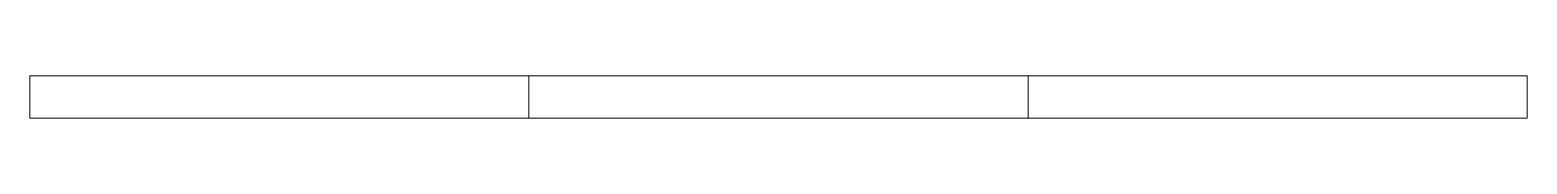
# Paper-space layout '_Front' of a CAD drawing. Header units: millimetres. Extents: x -105 to 105, y -3 to 3.
import ezdxf

# ---------------------------------------------------------------- set-up
doc = ezdxf.new("R2010")
doc.units = ezdxf.units.MM

psp = doc.layouts.new('_Front')

# ---------------------------------------------------------------- linework, layer by layer
at = {"color": 7, "linetype": 'Continuous', "lineweight": 15}
for p, q in [((-105, 3), (-105, -3)), ((-105, 3), (-105, -3)), ((-105, 3), (105, 3)), ((-35, 3), (-35, -3)), ((-35, 3), (-35, -3)), ((35, 3), (35, -3)), ((105, 3), (105, -3)), ((-105, -3), (105, -3))]:
    psp.add_line(p, q, dxfattribs=at)

doc.saveas('drawing.dxf')
